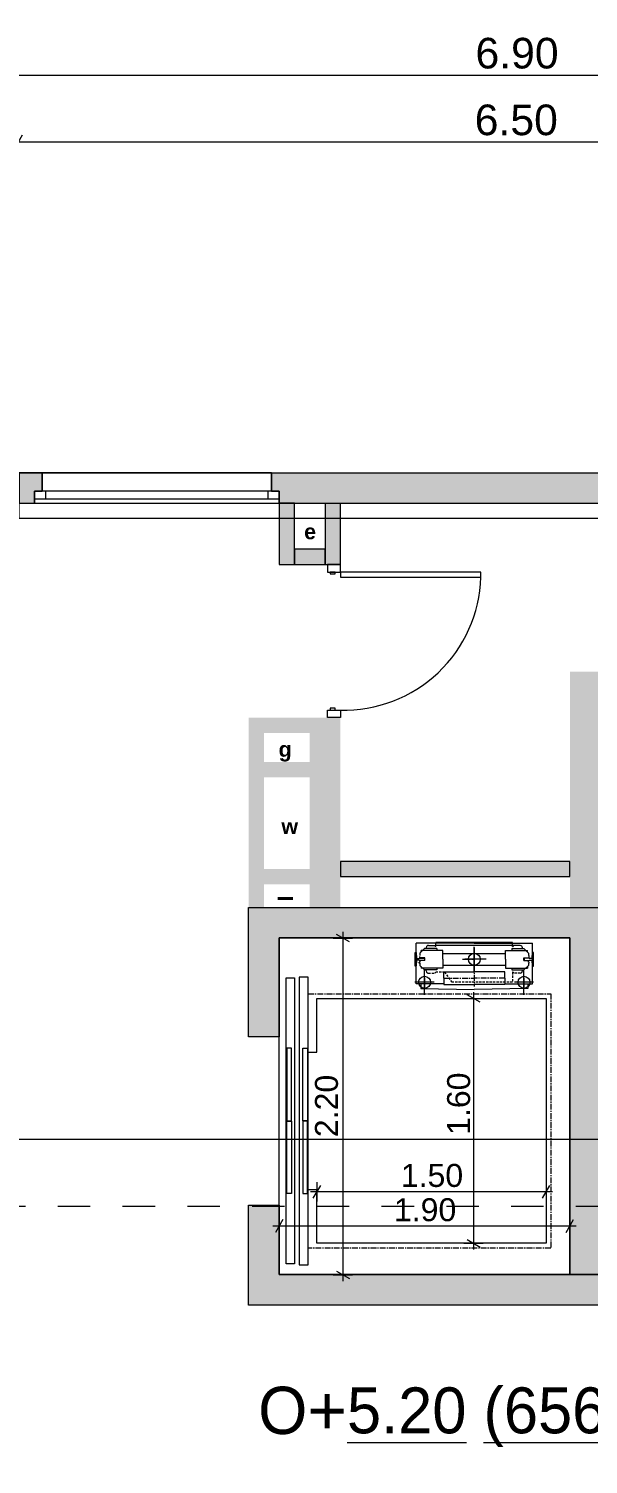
# Model space of a CAD drawing. Header units: millimetres. Extents: x 475159934 to 476245151, y 4620917055 to 4621447368.
# Drawn here: x 475283387 to 475287045, y 4621054547 to 4621063928 of the extents above; entities that cross this region are included whole.
import ezdxf

# ---------------------------------------------------------------- set-up
doc = ezdxf.new("R2010")
doc.units = ezdxf.units.MM
doc.header["$MEASUREMENT"] = 0
doc.set_wipeout_variables(frame=1)
for name, pattern in [('CENTER', [25400, 15875, -3175, 3175, -3175]), ('CENTERX2', [60, 37.5, -7.5, 7.5, -7.5]), ('Dashed', [423.333333, 211.666667, -211.666667]), ('DASHEDX2', [22.5, 15, -7.5]), ('PHANTOMX2', [75, 37.5, -7.5, 7.5, -7.5, 7.5, -7.5]), ('Wipeout_Contour', [1000, 0, -1000])]:
    doc.linetypes.add(name, pattern=pattern)
for name, color, linetype, lineweight in [('2D Drafting - General_Pen_No__1_Pen_No__7', 7, 'Continuous', 0), ('2D Drafting - General_Pen_No__1_Pen_No__7_Pen_No__7', 7, 'Continuous', 0), ('2D Drafting - General_Pen_No__250_Pen_No__7_Pen_No__154', 154, 'Continuous', 0), ('2D Drafting - General_Pen_No__250_Pen_No__7_Pen_No__250', 7, 'Continuous', 0), ('2D Drafting - General_Pen_No__250_Pen_No__7_Pen_No__7', 7, 'Continuous', 0), ('Doors_Pen_No__7_Pen_No__7_Pen_No__7', 7, 'Continuous', 0), ('New_._Pen_No__1', 1, 'Continuous', 0), ('New_0_Pen_No__250', 7, 'Continuous', 0), ('New_23-DOOR_Pen_No__250', 7, 'Continuous', 0), ('New_2D Drafting - General_Pen_No__250_Pen_No__7_Pen_No__154', 154, 'Continuous', 0), ('New_2D Drafting - General_Pen_No__250_Pen_No__7_Pen_No__250', 7, 'Continuous', 0), ('New_2D Drafting - General_Pen_No__250_Pen_No__7_Pen_No__7', 7, 'Continuous', 0), ('New_2D Drafting - General_Pen_No__30_Pen_No__9_Pen_No__9_Pen_No__250', 7, 'Continuous', 0), ('New_2D Drafting - General_Pen_No__30_Pen_No__9_Pen_No__9_Pen_No__4', 7, 'Continuous', 0), ('New_2D Drafting - General_Pen_No__30_Pen_No__9_Pen_No__9_Pen_No__7', 7, 'Continuous', 0), ('New_31-TM_Pen_No__250', 7, 'Continuous', 0), ('New_51-CENTER-LINE_Pen_No__250', 7, 'Continuous', 0), ('New_CAR RAIL_Pen_No__250', 7, 'Continuous', 0), ('New_shenobebi_Pen_No__1', 1, 'Continuous', 0), ('New_shenobebi_Pen_No__7', 7, 'Continuous', 0), ('New_Structural - Bearing_Pen_No__250', 7, 'Continuous', 0), ('zoma_Pen_No__142', 142, 'Continuous', 0), ('zoma_Pen_No__5_Pen_No__5', 5, 'Continuous', 0)]:
    doc.layers.add(name, color=color, linetype=linetype, lineweight=lineweight)
doc.layers.add('zoma', color=7, linetype='Continuous')
doc.styles.add('GENERATED_STYLE_3', font='arial.ttf')
doc.styles.add('GENERATED_STYLE_6', font='avaza.ttf')
doc.styles.add('GENERATED_STYLE_8', font='arialbd.ttf')
doc.dimstyles.new('GENERATED_STYLE__24', dxfattribs={"dimtxt": 150, "dimasz": 64.421331, "dimexe": 0.18, "dimexo": 3, "dimgap": 0, "dimtad": 1, "dimlfac": 0.001, "dimzin": 0, "dimdsep": 46, "dimtxsty": 'GENERATED_STYLE_3', "dimblk": 'ARROWHEAD_2', "dimblk1": 'ARROWHEAD_2', "dimblk2": 'ARROWHEAD_2', "dimcen": 0.09, "dimclrd": 142, "dimclre": 142, "dimclrt": 142, "dimadec": 0, "dimazin": 0, "dimtfac": 1, "dimtdec": 4, "dimtmove": 2, "dimatfit": 3, "dimfxl": 1, "dimtolj": 1, "dimtzin": 0, "dimarcsym": 0})
doc.dimstyles.new('GENERATED_STYLE__25', dxfattribs={"dimtxt": 150, "dimasz": 64.421331, "dimexe": 0.18, "dimexo": 3, "dimgap": 0, "dimtad": 1, "dimtih": 1, "dimtoh": 1, "dimlfac": 0.001, "dimzin": 0, "dimdsep": 46, "dimtxsty": 'GENERATED_STYLE_3', "dimblk": 'ARROWHEAD_2', "dimblk1": 'ARROWHEAD_2', "dimblk2": 'ARROWHEAD_2', "dimcen": 0.09, "dimclrd": 142, "dimclre": 142, "dimclrt": 142, "dimadec": 0, "dimazin": 0, "dimtfac": 1, "dimtdec": 4, "dimtmove": 0, "dimatfit": 3, "dimfxl": 1, "dimtolj": 1, "dimtzin": 0, "dimarcsym": 0})
doc.dimstyles.new('GENERATED_STYLE__3', dxfattribs={"dimtxt": 200, "dimasz": 64.421331, "dimexe": 0.18, "dimexo": 3, "dimgap": 0, "dimtad": 1, "dimtih": 1, "dimtoh": 1, "dimlfac": 0.001, "dimzin": 0, "dimdsep": 46, "dimtxsty": 'GENERATED_STYLE_3', "dimblk": 'ARROWHEAD_2', "dimblk1": 'ARROWHEAD_2', "dimblk2": 'ARROWHEAD_2', "dimcen": 0.09, "dimclrd": 142, "dimclre": 142, "dimclrt": 142, "dimadec": 0, "dimazin": 0, "dimtfac": 1, "dimtdec": 4, "dimtmove": 0, "dimatfit": 3, "dimfxl": 1, "dimtolj": 1, "dimtzin": 0, "dimarcsym": 0})
doc.dimstyles.new('GENERATED_STYLE__5', dxfattribs={"dimtxt": 150, "dimasz": 64.421331, "dimexe": 0.18, "dimexo": 3, "dimgap": 0, "dimtad": 1, "dimlfac": 0.001, "dimzin": 0, "dimdsep": 46, "dimtxsty": 'GENERATED_STYLE_3', "dimblk": 'ARROWHEAD_2', "dimblk1": 'ARROWHEAD_2', "dimblk2": 'ARROWHEAD_2', "dimcen": 0.09, "dimclrd": 142, "dimclre": 142, "dimclrt": 142, "dimadec": 0, "dimazin": 0, "dimtfac": 1, "dimtdec": 4, "dimtmove": 0, "dimatfit": 3, "dimfxl": 1, "dimtolj": 1, "dimtzin": 0, "dimarcsym": 0})
doc.dimstyles.new('GENERATED_STYLE__6', dxfattribs={"dimtxt": 200, "dimasz": 64.421331, "dimexe": 0.18, "dimexo": 3, "dimgap": 0, "dimtad": 1, "dimlfac": 0.001, "dimzin": 0, "dimdsep": 46, "dimtxsty": 'GENERATED_STYLE_3', "dimblk": 'ARROWHEAD_2', "dimblk1": 'ARROWHEAD_2', "dimblk2": 'ARROWHEAD_2', "dimcen": 0.09, "dimclrd": 142, "dimclre": 142, "dimclrt": 142, "dimadec": 0, "dimazin": 0, "dimtfac": 1, "dimtdec": 4, "dimtmove": 0, "dimatfit": 3, "dimfxl": 1, "dimtolj": 1, "dimtzin": 0, "dimarcsym": 0})

# ---------------------------------------------------------------- blocks, each defined once
blk = doc.blocks.new('*D702', base_point=(475826095.8, 4621095193.2))
at = {"layer": 'zoma_Pen_No__142', "color": 142, "linetype": 'Continuous', "lineweight": 0, "transparency": 16777216}
for p, q in [((475283148.8, 4621063667.9), (475283099.9, 4621063583.1)), ((475283124.3, 4621063561.9), (475283124.3, 4621063689.1)), ((475290048.8, 4621063667.9), (475289999.9, 4621063583.1)), ((475290024.3, 4621063561.9), (475290024.3, 4621063689.1)), ((475283124.3, 4621063625.5), (475290024.3, 4621063625.5))]:
    blk.add_line(p, q, dxfattribs=at)
at = {"layer": 'zoma_Pen_No__142', "color": 142, "lineweight": 0, "transparency": 16777216, "insert": (475286307.4, 4621063665.5), "char_height": 200, "attachment_point": 7, "style": 'GENERATED_STYLE_3'}
blk.add_mtext('\\A1;{\\pql;\\fArial|b0|i0|c204|p0;\\W1.000000;6.90}', dxfattribs=at)
blk = doc.blocks.new('ARROWHEAD_2')
at = {"color": 0, "linetype": 'Continuous', "lineweight": 0}
for p, q in [((0, 0), (-1, 0)), ((-0.38, -0.66), (0.38, 0.66))]:
    blk.add_line(p, q, dxfattribs=at)
blk = doc.blocks.new('*D723', base_point=(475826095.8, 4621095193.2))
at = {"layer": 'zoma_Pen_No__142', "color": 142, "linetype": 'Continuous', "lineweight": 0, "transparency": 16777216}
for p, q in [((475283324.3, 4621039701.2), (475283324.3, 4621039828.4)), ((475289824.3, 4621039701.2), (475289824.3, 4621039828.4)), ((475283348.8, 4621039807.2), (475283299.9, 4621039722.4)), ((475283324.3, 4621039764.8), (475289824.3, 4621039764.8)), ((475289848.8, 4621039807.2), (475289799.9, 4621039722.4))]:
    blk.add_line(p, q, dxfattribs=at)
at = {"layer": 'zoma_Pen_No__142', "color": 142, "lineweight": 0, "transparency": 16777216, "char_height": 200, "attachment_point": 7, "style": 'GENERATED_STYLE_3'}
for s, insert in [('\\A1;{\\pql;\\fArial|b0|i0|c204|p0;\\W1.000000;6.50}', (475286307.4, 4621039804.8)), ('\\A1;{\\pql;\\fArial|b0|i0|c204|p0;\\W1.000000;0.40}', (475289266, 4621039804.8))]:
    blk.add_mtext(s, dxfattribs=dict(at, insert=insert))
blk = doc.blocks.new('*D731', base_point=(475826095.8, 4621095193.2))
at = {"layer": 'zoma_Pen_No__142', "color": 142, "linetype": 'Continuous', "lineweight": 0, "transparency": 16777216}
for p, q in [((475300055.4, 4621061026.7), (475299928.2, 4621061026.7)), ((475300034.2, 4621061002.2), (475299949.4, 4621061051.2)), ((475299991.8, 4621061026.7), (475299991.8, 4621061068.1)), ((475299991.8, 4621041672.1), (475299991.8, 4621061026.7)), ((475299949.4, 4621041696.5), (475300034.2, 4621041647.6)), ((475300055.4, 4621041672.1), (475299928.2, 4621041672.1)), ((475299991.8, 4621041630.6), (475299991.8, 4621041672.1))]:
    blk.add_line(p, q, dxfattribs=at)
at = {"layer": 'zoma_Pen_No__142', "color": 142, "lineweight": 0, "transparency": 16777216, "insert": (475299951.8, 4621051006.2), "char_height": 200, "attachment_point": 7, "rotation": 90, "style": 'GENERATED_STYLE_3'}
blk.add_mtext('\\A1;{\\pql;\\fArial|b0|i0|c204|p0;\\W1.000000;19.35}', dxfattribs=at)
blk = doc.blocks.new('*D745', base_point=(475826095.8, 4621095193.2))
at = {"layer": 'zoma_Pen_No__142', "color": 142, "linetype": 'Continuous', "lineweight": 0, "transparency": 16777216}
for p, q in [((475299274.8, 4621061026.7), (475299147.7, 4621061026.7)), ((475299253.6, 4621061002.2), (475299168.8, 4621061051.2)), ((475299211.2, 4621061026.7), (475299211.2, 4621061068.1)), ((475299211.2, 4621060626.7), (475299211.2, 4621061026.7)), ((475299168.8, 4621060651.2), (475299253.6, 4621060602.2)), ((475299274.8, 4621060626.7), (475299147.7, 4621060626.7))]:
    blk.add_line(p, q, dxfattribs=at)
blk = doc.blocks.new('*D765', base_point=(475826095.8, 4621095193.2))
at = {"layer": 'zoma_Pen_No__142', "color": 142, "linetype": 'Continuous', "lineweight": 0, "transparency": 16777216}
for p, q in [((475283343.8, 4621063231.9), (475283294.9, 4621063147.1)), ((475283319.4, 4621063125.9), (475283319.4, 4621063253.1)), ((475283319.4, 4621063189.5), (475289819.4, 4621063189.5)), ((475289843.8, 4621063231.9), (475289794.9, 4621063147.1)), ((475289819.4, 4621063125.9), (475289819.4, 4621063253.1))]:
    blk.add_line(p, q, dxfattribs=at)
at = {"layer": 'zoma_Pen_No__142', "color": 142, "lineweight": 0, "transparency": 16777216, "char_height": 200, "attachment_point": 7, "style": 'GENERATED_STYLE_3'}
for s, insert in [('\\A1;{\\pql;\\fArial|b0|i0|c204|p0;\\W1.000000;6.50}', (475286302.4, 4621063229.5)), ('\\A1;{\\pql;\\fArial|b0|i0|c204|p0;\\W1.000000;0.40}', (475289261, 4621063229.5))]:
    blk.add_mtext(s, dxfattribs=dict(at, insert=insert))
blk = doc.blocks.new('*D2018', base_point=(475826095.8, 4621095193.2))
at = {"layer": 'zoma_Pen_No__142', "color": 142, "linetype": 'Continuous', "lineweight": 0, "transparency": 16777216}
for p, q in [((475285048.8, 4621056146.2), (475284999.9, 4621056061.5)), ((475285024.4, 4621056167.4), (475285024.4, 4621056040.3)), ((475286899.9, 4621056061.5), (475286948.8, 4621056146.2)), ((475286924.4, 4621056167.4), (475286924.4, 4621056040.3)), ((475285024.4, 4621056103.8), (475284982.9, 4621056103.8)), ((475286924.4, 4621056103.8), (475285024.4, 4621056103.8)), ((475286965.8, 4621056103.8), (475286924.4, 4621056103.8))]:
    blk.add_line(p, q, dxfattribs=at)
at = {"layer": 'zoma_Pen_No__142', "color": 142, "lineweight": 0, "transparency": 16777216, "insert": (475285774.2, 4621056133.8), "char_height": 150, "attachment_point": 7, "style": 'GENERATED_STYLE_3'}
blk.add_mtext('\\A1;{\\pql;\\fArial|b0|i0|c204|p0;\\W1.000000;1.90}', dxfattribs=at)
blk = doc.blocks.new('*D2019', base_point=(475826095.8, 4621095193.2))
at = {"layer": 'zoma_Pen_No__142', "color": 142, "linetype": 'Continuous', "lineweight": 0, "transparency": 16777216}
for p, q in [((475286295.1, 4621057632.8), (475286295.1, 4621057591.3)), ((475286231.5, 4621057591.3), (475286358.7, 4621057591.3)), ((475286337.5, 4621057566.8), (475286252.7, 4621057615.8)), ((475286295.1, 4621057591.3), (475286295.1, 4621055991.3)), ((475286231.5, 4621055991.3), (475286358.7, 4621055991.3)), ((475286252.7, 4621056015.8), (475286337.5, 4621055966.8)), ((475286295.1, 4621055991.3), (475286295.1, 4621055949.9))]:
    blk.add_line(p, q, dxfattribs=at)
at = {"layer": 'zoma_Pen_No__142', "color": 142, "lineweight": 0, "transparency": 16777216, "insert": (475286274.1, 4621056699.6), "char_height": 150, "attachment_point": 7, "rotation": 90, "style": 'GENERATED_STYLE_3'}
blk.add_mtext('\\A1;{\\pql;\\fArial|b0|i0|c204|p0;\\W1.000000;1.60}', dxfattribs=at)
blk = doc.blocks.new('*D2020', base_point=(475826095.8, 4621095193.2))
at = {"layer": 'zoma_Pen_No__142', "color": 142, "linetype": 'Continuous', "lineweight": 0, "transparency": 16777216}
for p, q in [((475285269.4, 4621056327.7), (475285227.9, 4621056327.7)), ((475285293.8, 4621056370.1), (475285244.9, 4621056285.3)), ((475285269.4, 4621056391.3), (475285269.4, 4621056264.1)), ((475286769.4, 4621056327.7), (475285269.4, 4621056327.7)), ((475286744.9, 4621056285.3), (475286793.8, 4621056370.1)), ((475286769.4, 4621056391.3), (475286769.4, 4621056264.1)), ((475286810.8, 4621056327.7), (475286769.4, 4621056327.7))]:
    blk.add_line(p, q, dxfattribs=at)
at = {"layer": 'zoma_Pen_No__142', "color": 142, "lineweight": 0, "transparency": 16777216, "insert": (475285819.2, 4621056357.7), "char_height": 150, "attachment_point": 7, "style": 'GENERATED_STYLE_3'}
blk.add_mtext('\\A1;{\\pql;\\fArial|b0|i0|c204|p0;\\W1.000000;1.50}', dxfattribs=at)
blk = doc.blocks.new('*D2021', base_point=(475826095.8, 4621095193.2))
at = {"layer": 'zoma_Pen_No__142', "color": 142, "linetype": 'Continuous', "lineweight": 0, "transparency": 16777216}
for p, q in [((475285482.8, 4621057960.6), (475285398.1, 4621058009.5)), ((475285440.4, 4621058026.5), (475285440.4, 4621057985)), ((475285376.9, 4621057985), (475285504, 4621057985)), ((475285440.4, 4621057985), (475285440.4, 4621055785)), ((475285376.9, 4621055785), (475285504, 4621055785)), ((475285398.1, 4621055809.5), (475285482.8, 4621055760.6)), ((475285440.4, 4621055785), (475285440.4, 4621055743.6))]:
    blk.add_line(p, q, dxfattribs=at)
at = {"layer": 'zoma_Pen_No__142', "color": 142, "lineweight": 0, "transparency": 16777216, "insert": (475285410.4, 4621056684.9), "char_height": 150, "attachment_point": 7, "rotation": 90, "style": 'GENERATED_STYLE_3'}
blk.add_mtext('\\A1;{\\pql;\\fArial|b0|i0|c204|p0;\\W1.000000;2.20}', dxfattribs=at)

msp = doc.modelspace()

# ---------------------------------------------------------------- hatches: boundary and pattern name
at = {"layer": '2D Drafting - General_Pen_No__250_Pen_No__7_Pen_No__154', "linetype": 'Continuous', "lineweight": 0}
for points in [[(475283324.343, 4621061026.696), (475283324.343, 4621060826.696), (475283424.343, 4621060826.696), (475283424.343, 4621060906.58), (475283474.345, 4621060906.58), (475283474.345, 4621061026.696), (475283424.343, 4621061026.696)], [(475288174.337, 4621061026.533), (475288174.34, 4621060906.533), (475288124.343, 4621060906.533), (475288124.343, 4621060826.532), (475285024.343, 4621060826.532), (475285024.343, 4621060906.533), (475284974.345, 4621060906.533), (475284974.349, 4621061026.533)]]:
    msp.add_hatch(color=154, dxfattribs=at).paths.add_polyline_path(points)
at = {"layer": '2D Drafting - General_Pen_No__250_Pen_No__7_Pen_No__7', "linetype": 'Continuous', "lineweight": 0}
for points in [[(475285324.351, 4621060826.61), (475285324.351, 4621060426.653), (475285424.351, 4621060426.653), (475285424.351, 4621060826.61)], [(475286924.343, 4621059726.653), (475286924.343, 4621058186.621), (475287124.343, 4621058186.621), (475287124.343, 4621059726.653)], [(475285424.351, 4621059426.653), (475285224.35, 4621059426.653), (475285224.35, 4621058186.621), (475285424.351, 4621058186.621)]]:
    msp.add_hatch(color=7, dxfattribs=at).paths.add_polyline_path(points)
at = {"layer": 'New_2D Drafting - General_Pen_No__250_Pen_No__7_Pen_No__154', "linetype": 'Continuous', "lineweight": 0}
for points in [[(475287124.364, 4621055786.613), (475286924.364, 4621055786.613), (475286924.364, 4621057986.613), (475285024.364, 4621057986.613), (475285024.364, 4621057341.303), (475284824.364, 4621057341.303), (475284824.364, 4621058186.613), (475287124.364, 4621058186.613), (475287124.364, 4621057986.613)], [(475287124.364, 4621055586.613), (475286924.364, 4621055586.613), (475284824.364, 4621055586.613), (475284824.364, 4621056241.303), (475285024.364, 4621056241.303), (475285024.364, 4621055786.613), (475286924.364, 4621055786.613), (475287124.364, 4621055786.613)]]:
    msp.add_hatch(color=154, dxfattribs=at).paths.add_polyline_path(points)
at = {"layer": 'New_2D Drafting - General_Pen_No__250_Pen_No__7_Pen_No__7', "linetype": 'Continuous', "lineweight": 0}
for points in [[(475285124.35, 4621060826.653), (475285024.35, 4621060826.653), (475285024.35, 4621060426.653), (475285124.35, 4621060426.653)], [(475286924.35, 4621058387.165), (475286924.35, 4621058487.165), (475285424.35, 4621058487.165), (475285424.35, 4621058387.165)]]:
    msp.add_hatch(color=7, dxfattribs=at).paths.add_polyline_path(points)
at = {"layer": 'New_2D Drafting - General_Pen_No__30_Pen_No__9_Pen_No__9_Pen_No__4', "linetype": 'Continuous', "lineweight": 0}
for points in [[(475285324.351, 4621060526.653), (475285124.35, 4621060526.653), (475285124.35, 4621060426.653), (475285324.351, 4621060426.653)], [(475284924.35, 4621059426.653), (475284924.35, 4621059326.621), (475285224.35, 4621059326.621), (475285224.35, 4621059426.653)]]:
    msp.add_hatch(color=7, dxfattribs=at).paths.add_polyline_path(points)
at = {"layer": 'New_2D Drafting - General_Pen_No__30_Pen_No__9_Pen_No__9_Pen_No__7', "linetype": 'Continuous', "lineweight": 0}
for points in [[(475284824.35, 4621059426.653), (475284824.35, 4621058186.621), (475284924.35, 4621058186.621), (475284924.35, 4621059426.653)], [(475285224.35, 4621059036.621), (475285224.35, 4621059136.621), (475284924.35, 4621059136.621), (475284924.35, 4621059036.621)], [(475285224.35, 4621058336.623), (475285224.35, 4621058436.623), (475284924.35, 4621058436.623), (475284924.35, 4621058336.623)]]:
    msp.add_hatch(color=7, dxfattribs=at).paths.add_polyline_path(points)

# ---------------------------------------------------------------- linework, layer by layer
at = {"layer": '2D Drafting - General_Pen_No__1_Pen_No__7', "color": 7, "linetype": 'Continuous', "lineweight": 0, "flags": 128}
msp.add_lwpolyline([(475289824.343, 4621060726.696), (475283324.343, 4621060726.696), (475283324.343, 4621061026.696), (475289824.343, 4621061026.696)], close=True, dxfattribs=at)
at = {"layer": '2D Drafting - General_Pen_No__1_Pen_No__7_Pen_No__7', "color": 7, "linetype": 'Continuous', "lineweight": 0}
msp.add_arc((475285449.351, 4621060368.931), 893.239, 268.396194, 358.396194, dxfattribs=at)
at = {"layer": '2D Drafting - General_Pen_No__250_Pen_No__7_Pen_No__250', "color": 7, "linetype": 'Continuous', "lineweight": 0, "flags": 128}
msp.add_lwpolyline([(475285324.351, 4621060826.61), (475285324.351, 4621060426.653), (475285424.351, 4621060426.653), (475285424.351, 4621060826.61)], close=True, dxfattribs=at)
at = {"layer": '2D Drafting - General_Pen_No__250_Pen_No__7_Pen_No__7', "color": 7, "linetype": 'Continuous', "lineweight": 0, "flags": 128}
for points in [[(475283324.343, 4621061026.696), (475283324.343, 4621060826.696), (475283424.343, 4621060826.696), (475283424.343, 4621060906.58), (475283474.345, 4621060906.58), (475283474.345, 4621061026.696), (475283424.343, 4621061026.696)], [(475288174.337, 4621061026.533), (475288174.34, 4621060906.533), (475288124.343, 4621060906.533), (475288124.343, 4621060826.532), (475285024.343, 4621060826.532), (475285024.343, 4621060906.533), (475284974.345, 4621060906.533), (475284974.349, 4621061026.533)]]:
    msp.add_lwpolyline(points, close=True, dxfattribs=at)
at = {"layer": 'Doors_Pen_No__7_Pen_No__7_Pen_No__7', "color": 7, "linetype": 'Continuous', "lineweight": 0, "flags": 128}
for points in [[(475285339.684, 4621060426.653), (475285339.684, 4621060377.264), (475285424.351, 4621060377.264), (475285424.351, 4621060426.653)], [(475285357.684, 4621060377.264), (475285357.684, 4621060366.153), (475285391.018, 4621060366.153), (475285391.018, 4621060377.264)], [(475285424.351, 4621060377.264), (475285424.351, 4621060343.931), (475286342.24, 4621060343.931), (475286342.24, 4621060377.264)], [(475285339.684, 4621059426.653), (475285339.684, 4621059476.042), (475285424.351, 4621059476.042), (475285424.351, 4621059426.653)], [(475285357.684, 4621059487.153), (475285357.684, 4621059476.042), (475285391.018, 4621059476.042), (475285391.018, 4621059487.153)]]:
    msp.add_lwpolyline(points, close=True, dxfattribs=at)
at = {"layer": 'New_0_Pen_No__250', "color": 7, "linetype": 'Continuous', "lineweight": 0}
for p, q in [((475285944.364, 4621057887.303), (475285974.364, 4621057917.303)), ((475286054.364, 4621057917.303), (475285974.364, 4621057917.303)), ((475285984.364, 4621057917.303), (475285984.364, 4621057922.303)), ((475285999.364, 4621057937.303), (475286044.364, 4621057937.303)), ((475286044.364, 4621057937.303), (475286044.364, 4621057931.303)), ((475286049.364, 4621057931.303), (475286044.364, 4621057931.303)), ((475286549.364, 4621057957.303), (475286049.364, 4621057957.303)), ((475286049.364, 4621057931.303), (475286049.364, 4621057937.303)), ((475286549.364, 4621057937.303), (475286049.364, 4621057937.303)), ((475286054.364, 4621057917.303), (475286054.364, 4621057904.803)), ((475286544.364, 4621057917.303), (475286544.364, 4621057904.803)), ((475286544.364, 4621057917.303), (475286624.364, 4621057917.303)), ((475286549.364, 4621057931.303), (475286549.364, 4621057937.303)), ((475286549.364, 4621057931.303), (475286554.364, 4621057931.303)), ((475286554.364, 4621057937.303), (475286554.364, 4621057931.303)), ((475286599.364, 4621057937.303), (475286554.364, 4621057937.303)), ((475286614.364, 4621057917.303), (475286614.364, 4621057922.303)), ((475286654.364, 4621057887.303), (475286624.364, 4621057917.303)), ((475285945.364, 4621057828.803), (475285940.364, 4621057828.803)), ((475285940.364, 4621057822.803), (475285940.364, 4621057828.803)), ((475285944.364, 4621057822.803), (475285940.364, 4621057822.803)), ((475285942.364, 4621057865.803), (475285942.364, 4621057855.803)), ((475285975.364, 4621057855.803), (475285942.364, 4621057855.803)), ((475285944.364, 4621057887.303), (475285944.364, 4621057871.803)), ((475285944.364, 4621057822.803), (475285944.364, 4621057807.303)), ((475285975.364, 4621057838.803), (475285945.364, 4621057838.803)), ((475285945.364, 4621057832.363), (475285945.364, 4621057838.803)), ((475285945.364, 4621057828.803), (475285945.364, 4621057832.363)), ((475286094.364, 4621057904.803), (475285951.364, 4621057904.803)), ((475285951.364, 4621057894.303), (475285951.364, 4621057904.803)), ((475285975.364, 4621057838.803), (475285975.364, 4621057855.803)), ((475286094.364, 4621057847.303), (475286094.364, 4621057904.803)), ((475286094.364, 4621057884.803), (475286504.364, 4621057884.803)), ((475286094.364, 4621057847.303), (475286094.364, 4621057789.803)), ((475286504.364, 4621057847.303), (475286504.364, 4621057904.803)), ((475286504.364, 4621057904.803), (475286647.364, 4621057904.803)), ((475286504.364, 4621057847.303), (475286504.364, 4621057789.803)), ((475286623.364, 4621057855.803), (475286656.364, 4621057855.803)), ((475286623.364, 4621057838.803), (475286623.364, 4621057855.803)), ((475286623.364, 4621057838.803), (475286653.364, 4621057838.803)), ((475286647.364, 4621057894.303), (475286647.364, 4621057904.803)), ((475286653.364, 4621057832.363), (475286653.364, 4621057838.803)), ((475286653.364, 4621057828.803), (475286653.364, 4621057832.363)), ((475286653.364, 4621057828.803), (475286658.364, 4621057828.803)), ((475286654.364, 4621057887.303), (475286654.364, 4621057871.803)), ((475286654.364, 4621057871.803), (475286659.364, 4621057871.803)), ((475286654.364, 4621057822.803), (475286654.364, 4621057807.303)), ((475286654.364, 4621057822.803), (475286658.364, 4621057822.803)), ((475286656.364, 4621057865.803), (475286656.364, 4621057855.803)), ((475286656.364, 4621057865.803), (475286659.364, 4621057865.803)), ((475286658.364, 4621057822.803), (475286658.364, 4621057828.803)), ((475286659.364, 4621057865.803), (475286659.364, 4621057871.803)), ((475285944.364, 4621057807.303), (475285974.364, 4621057777.303)), ((475285951.364, 4621057800.303), (475285951.364, 4621057789.803)), ((475286094.364, 4621057789.803), (475285951.364, 4621057789.803)), ((475286054.364, 4621057777.303), (475285974.364, 4621057777.303)), ((475285984.364, 4621057772.303), (475285984.364, 4621057777.303)), ((475286054.364, 4621057789.803), (475286054.364, 4621057777.303)), ((475286094.364, 4621057809.803), (475286504.364, 4621057809.803)), ((475286504.364, 4621057789.803), (475286647.364, 4621057789.803)), ((475286544.364, 4621057789.803), (475286544.364, 4621057777.303)), ((475286544.364, 4621057777.303), (475286624.364, 4621057777.303)), ((475286614.364, 4621057772.303), (475286614.364, 4621057777.303)), ((475286654.364, 4621057807.303), (475286624.364, 4621057777.303)), ((475286647.364, 4621057800.303), (475286647.364, 4621057789.803)), ((475285269.364, 4621057241.303), (475285269.364, 4621057591.303)), ((475285214.364, 4621057241.303), (475285269.364, 4621057241.303))]:
    msp.add_line(p, q, dxfattribs=at)
at = {"layer": 'New_0_Pen_No__250', "color": 7, "linetype": 'PHANTOMX2', "lineweight": 0}
for p, q in [((475286049.364, 4621057931.303), (475286049.364, 4621057957.303)), ((475286549.364, 4621057931.303), (475286549.364, 4621057957.303))]:
    msp.add_line(p, q, dxfattribs=at)
at = {"layer": 'New_0_Pen_No__250', "color": 7, "linetype": 'CENTER', "lineweight": 0}
for p, q in [((475286299.601, 4621057765.368), (475286299.601, 4621057929.239)), ((475286362.351, 4621057847.303), (475286236.851, 4621057847.303)), ((475285974.601, 4621057615.368), (475285974.601, 4621057779.239)), ((475286624.601, 4621057615.368), (475286624.601, 4621057779.239)), ((475286037.351, 4621057697.303), (475285911.851, 4621057697.303)), ((475286687.351, 4621057697.303), (475286561.851, 4621057697.303))]:
    msp.add_line(p, q, dxfattribs=at)
at = {"layer": 'New_0_Pen_No__250', "color": 7, "linetype": 'DASHEDX2', "lineweight": 0}
for p, q in [((475285999.364, 4621057757.303), (475286044.364, 4621057757.303)), ((475286107.221, 4621057763.303), (475286044.364, 4621057763.303)), ((475286044.364, 4621057763.303), (475286044.364, 4621057757.303)), ((475286154.364, 4621057697.303), (475286107.221, 4621057763.303)), ((475286549.364, 4621057763.303), (475286549.364, 4621057697.303)), ((475286554.364, 4621057763.303), (475286549.364, 4621057763.303)), ((475286554.364, 4621057763.303), (475286554.364, 4621057757.303)), ((475286599.364, 4621057757.303), (475286554.364, 4621057757.303)), ((475286549.364, 4621057697.303), (475286154.364, 4621057697.303))]:
    msp.add_line(p, q, dxfattribs=at)
at = {"layer": 'New_0_Pen_No__250', "color": 7, "linetype": 'Continuous', "lineweight": 0}
for points in [[(475286338.351, 4621057847.303, -1), (475286260.851, 4621057847.303, -1)], [(475286013.351, 4621057697.303, -1), (475285935.851, 4621057697.303, -1)], [(475286663.351, 4621057697.303, -1), (475286585.851, 4621057697.303, -1)]]:
    msp.add_lwpolyline(points, format="xyb", close=True, dxfattribs=at)
for points in [[(475286329.855, 4621057847.303), (475286269.347, 4621057847.303)], [(475286299.601, 4621057876.842), (475286299.601, 4621057817.764)], [(475285974.601, 4621057726.842), (475285974.601, 4621057667.764)], [(475286624.601, 4621057726.842), (475286624.601, 4621057667.764)], [(475286004.855, 4621057697.303), (475285944.347, 4621057697.303)], [(475286654.855, 4621057697.303), (475286594.347, 4621057697.303)], [(475285269.364, 4621057591.303), (475286769.364, 4621057591.303), (475286769.364, 4621055991.303), (475285269.364, 4621055991.303), (475285269.364, 4621056341.303), (475285214.364, 4621056341.303)]]:
    msp.add_lwpolyline(points, dxfattribs=at)
for centre, start, end in [((475285999.364, 4621057922.303), 109.4712191, 180), ((475285999.364, 4621057922.303), 90, 109.4712207), ((475286599.364, 4621057922.303), 0, 90), ((475285999.364, 4621057772.303), 180, 250.5287809), ((475285999.364, 4621057772.303), 250.5287793, 270), ((475286599.364, 4621057772.303), 270, 0)]:
    msp.add_arc(centre, 15, start, end, dxfattribs=at)
at = {"layer": 'New_23-DOOR_Pen_No__250', "color": 7, "linetype": 'Continuous', "lineweight": 0}
for points in [[(475285124.364, 4621057726.303), (475285124.364, 4621055856.303), (475285069.364, 4621055856.303), (475285069.364, 4621057726.303)], [(475285214.364, 4621055851.303), (475285214.364, 4621057731.303), (475285154.364, 4621057731.303), (475285154.364, 4621055851.303)], [(475285073.364, 4621056792.303), (475285105.364, 4621056792.303), (475285105.364, 4621057266.303), (475285073.364, 4621057266.303)], [(475285210.364, 4621057266.303), (475285210.364, 4621056792.303), (475285178.364, 4621056792.303), (475285178.364, 4621057266.303)], [(475285105.364, 4621056790.303), (475285105.364, 4621056316.303), (475285073.364, 4621056316.303), (475285073.364, 4621056790.303)], [(475285210.364, 4621056316.303), (475285210.364, 4621056790.303), (475285178.364, 4621056790.303), (475285178.364, 4621056316.303)]]:
    msp.add_lwpolyline(points, close=True, dxfattribs=at)
at = {"layer": 'New_2D Drafting - General_Pen_No__250_Pen_No__7_Pen_No__154', "color": 154, "linetype": 'Continuous', "lineweight": 0, "flags": 128}
for points in [[(475287124.364, 4621055786.613), (475286924.364, 4621055786.613), (475286924.364, 4621057986.613), (475285024.364, 4621057986.613), (475285024.364, 4621057341.303), (475284824.364, 4621057341.303), (475284824.364, 4621058186.613), (475287124.364, 4621058186.613), (475287124.364, 4621057986.613)], [(475287124.364, 4621055586.613), (475286924.364, 4621055586.613), (475284824.364, 4621055586.613), (475284824.364, 4621056241.303), (475285024.364, 4621056241.303), (475285024.364, 4621055786.613), (475286924.364, 4621055786.613), (475287124.364, 4621055786.613)]]:
    msp.add_lwpolyline(points, close=True, dxfattribs=at)
at = {"layer": 'New_2D Drafting - General_Pen_No__250_Pen_No__7_Pen_No__250', "color": 7, "linetype": 'Continuous', "lineweight": 0, "flags": 128}
for points in [[(475285124.35, 4621060826.653), (475285024.35, 4621060826.653), (475285024.35, 4621060426.653), (475285124.35, 4621060426.653)], [(475286924.35, 4621058387.165), (475286924.35, 4621058487.165), (475285424.35, 4621058487.165), (475285424.35, 4621058387.165)]]:
    msp.add_lwpolyline(points, close=True, dxfattribs=at)
at = {"layer": 'New_2D Drafting - General_Pen_No__30_Pen_No__9_Pen_No__9_Pen_No__250', "color": 7, "linetype": 'Continuous', "lineweight": 0, "flags": 128}
msp.add_lwpolyline([(475285324.351, 4621060526.653), (475285124.35, 4621060526.653), (475285124.35, 4621060426.653), (475285324.351, 4621060426.653)], close=True, dxfattribs=at)
at = {"layer": 'New_31-TM_Pen_No__250', "color": 7, "linetype": 'Continuous', "lineweight": 0}
for p, q in [((475286299.601, 4621057952.303), (475285919.601, 4621057952.303)), ((475285919.601, 4621057686.803), (475285919.601, 4621057952.303)), ((475286299.601, 4621057952.303), (475286679.601, 4621057952.303)), ((475286679.601, 4621057686.803), (475286679.601, 4621057952.303)), ((475286099.601, 4621057723.303), (475286099.601, 4621057764.303)), ((475286099.601, 4621057764.303), (475286299.601, 4621057764.303)), ((475286499.601, 4621057764.303), (475286299.601, 4621057764.303)), ((475286499.601, 4621057723.303), (475286499.601, 4621057764.303)), ((475286099.601, 4621057686.803), (475285919.601, 4621057686.803)), ((475285950.101, 4621057686.803), (475285950.101, 4621057657.303)), ((475285950.101, 4621057657.303), (475286299.601, 4621057649.703)), ((475286099.601, 4621057723.303), (475286099.601, 4621057723.253)), ((475286099.601, 4621057723.303), (475286099.601, 4621057682.303)), ((475286099.601, 4621057682.303), (475286299.601, 4621057682.303)), ((475286499.601, 4621057682.303), (475286299.601, 4621057682.303)), ((475286649.101, 4621057657.303), (475286299.601, 4621057649.703)), ((475286499.601, 4621057723.303), (475286499.601, 4621057723.253)), ((475286499.601, 4621057723.303), (475286499.601, 4621057682.303)), ((475286499.601, 4621057686.803), (475286679.601, 4621057686.803)), ((475286649.101, 4621057686.803), (475286649.101, 4621057657.303))]:
    msp.add_line(p, q, dxfattribs=at)
at = {"layer": 'New_31-TM_Pen_No__250', "color": 7, "linetype": 'CENTERX2', "lineweight": 0}
for p, q in [((475286299.601, 4621057924.741), (475286299.601, 4621057670.388)), ((475286222.163, 4621057847.303), (475286299.601, 4621057847.303)), ((475286377.039, 4621057847.303), (475286299.601, 4621057847.303)), ((475286099.601, 4621057723.303), (475286299.601, 4621057723.303)), ((475286499.601, 4621057723.303), (475286299.601, 4621057723.303))]:
    msp.add_line(p, q, dxfattribs=at)
at = {"layer": 'New_51-CENTER-LINE_Pen_No__250', "color": 7, "linetype": 'CENTERX2', "lineweight": 0}
msp.add_lwpolyline([(475285214.364, 4621057622.303), (475286799.364, 4621057622.303), (475286799.364, 4621055960.303), (475285214.364, 4621055960.303)], dxfattribs=at)
at = {"layer": 'New_CAR RAIL_Pen_No__250', "color": 7, "linetype": 'Continuous', "lineweight": 0}
for points in [[(475285974.364, 4621057840.363), (475285973.364, 4621057839.363), (475285940.964, 4621057839.363, 0.35567502), (475285937.047, 4621057842.553), (475285926.845, 4621057842.553, 0.39334069), (475285922.855, 4621057838.84), (475285920.464, 4621057805.588, -0.39334069), (475285917.472, 4621057802.803), (475285912.364, 4621057802.803), (475285912.364, 4621057891.803), (475285917.472, 4621057891.803, -0.39334069), (475285920.464, 4621057889.018), (475285922.855, 4621057855.766, 0.39334069), (475285926.845, 4621057852.053), (475285937.047, 4621057852.053, 0.35567502), (475285940.964, 4621057855.243), (475285973.364, 4621057855.243), (475285974.364, 4621057854.243)], [(475286624.838, 4621057840.363), (475286625.838, 4621057839.363), (475286658.238, 4621057839.363, -0.35567502), (475286662.155, 4621057842.553), (475286672.357, 4621057842.553, -0.39334069), (475286676.346, 4621057838.84), (475286678.737, 4621057805.588, 0.39334069), (475286681.73, 4621057802.803), (475286686.838, 4621057802.803), (475286686.838, 4621057891.803), (475286681.73, 4621057891.803, 0.39334069), (475286678.737, 4621057889.018), (475286676.346, 4621057855.766, -0.39334069), (475286672.357, 4621057852.053), (475286662.155, 4621057852.053, -0.35567502), (475286658.238, 4621057855.243), (475286625.838, 4621057855.243), (475286624.838, 4621057854.243)]]:
    msp.add_lwpolyline(points, format="xyb", close=True, dxfattribs=at)
at = {"layer": 'New_shenobebi_Pen_No__7', "color": 7, "linetype": 'Continuous', "lineweight": 0}
msp.add_lwpolyline([(475286924.364, 4621057986.613), (475286924.364, 4621055786.613), (475285024.364, 4621055786.613), (475285024.364, 4621057986.613)], close=True, dxfattribs=at)
at = {"layer": 'New_Structural - Bearing_Pen_No__250', "color": 7, "linetype": 'Continuous', "lineweight": 0}
for p, q in [((475283474.349, 4621061026.58), (475283474.345, 4621060906.58)), ((475284974.349, 4621061026.533), (475283474.349, 4621061026.58)), ((475284974.349, 4621061026.533), (475284974.345, 4621060906.533)), ((475283424.344, 4621060856.581), (475283424.343, 4621060826.581)), ((475285024.343, 4621060826.532), (475283424.343, 4621060826.581)), ((475283424.345, 4621060906.581), (475283424.344, 4621060856.581)), ((475283424.345, 4621060906.581), (475283424.344, 4621060856.581)), ((475283424.344, 4621060856.581), (475283499.344, 4621060856.579)), ((475283499.345, 4621060906.579), (475283424.345, 4621060906.581)), ((475283474.345, 4621060906.58), (475283424.345, 4621060906.581)), ((475283474.345, 4621060906.58), (475283424.345, 4621060906.581)), ((475283499.344, 4621060856.579), (475283499.345, 4621060906.579)), ((475283499.344, 4621060856.579), (475284949.344, 4621060856.534)), ((475284949.345, 4621060906.534), (475283499.345, 4621060906.579)), ((475284949.345, 4621060906.534), (475284949.344, 4621060856.534)), ((475284949.344, 4621060856.534), (475285024.344, 4621060856.532)), ((475285024.345, 4621060906.532), (475284949.345, 4621060906.534)), ((475284974.345, 4621060906.533), (475285024.345, 4621060906.532)), ((475284974.345, 4621060906.533), (475285024.345, 4621060906.532)), ((475285024.344, 4621060856.532), (475285024.343, 4621060826.532)), ((475285024.345, 4621060906.532), (475285024.344, 4621060856.532)), ((475285024.345, 4621060906.532), (475285024.344, 4621060856.532))]:
    msp.add_line(p, q, dxfattribs=at)
at = {"layer": 'zoma_Pen_No__5_Pen_No__5', "color": 5, "linetype": 'Continuous', "lineweight": 0}
for p, q in [((475229343.792, 4621060826.689), (475300771.399, 4621060826.689)), ((475229343.792, 4621056672.054), (475300771.399, 4621056672.054))]:
    msp.add_line(p, q, dxfattribs=at)

# ---------------------------------------------------------------- texts
at = {"layer": 'New_._Pen_No__1', "color": 1, "linetype": 'Continuous', "lineweight": 0, "char_height": 100, "attachment_point": 2, "style": 'GENERATED_STYLE_8'}
for s, insert in [('\\A1;{\\pqc;\\fArial|b1|i0|c204|p0;\\W1.000000;e}', (475285226.206, 4621060691.95)), ('\\A1;{\\pqc;\\fArial|b1|i0|c204|p0;\\W1.000000;g}', (475285063.066, 4621059269.775)), ('\\A1;{\\pqc;\\fArial|b1|i0|c204|p0;\\W1.000000;w}', (475285093.128, 4621058765.561))]:
    msp.add_mtext(s, dxfattribs=dict(at, insert=insert))
at = {"layer": 'New_._Pen_No__1', "color": 1, "linetype": 'Continuous', "lineweight": 0, "insert": (475285014.939, 4621058244.034), "char_height": 100, "attachment_point": 2, "rotation": 90, "style": 'GENERATED_STYLE_8'}
msp.add_mtext('\\A1;{\\pqc;\\fArial|b1|i0|c204|p0;\\W1.000000;I}', dxfattribs=at)

# ---------------------------------------------------------------- dimensions: what is measured, and where the dimension line sits
at = {"layer": 'zoma', "color": 142, "linetype": 'Continuous', "lineweight": 0}
for base, p1, p2, picture, middle in [((475290024.342, 4621063625.513), (475283124.342, 4621062632.254), (475290024.342, 4621062894.625), '*D702', (475286566.338, 4621063765.513)), ((475289819.368, 4621063189.494), (475283319.368, 4621058504.999), (475289819.368, 4621058504.999), '*D765', (475286561.364, 4621063329.494)), ((475289824.342, 4621039764.813), (475283324.342, 4621057015.179), (475289824.342, 4621057015.179), '*D723', (475286566.338, 4621039904.813))]:
    dim = msp.add_linear_dim(base=base, p1=p1, p2=p2, dimstyle='GENERATED_STYLE__3', dxfattribs=at)
    dim.commit()
    dim.dimension.update_dxf_attribs({"geometry": picture, "text_midpoint": middle, "dimtype": 160})
for base, p1, p2, angle, dimstyle, picture, middle in [((475299991.81, 4621061026.688), (475233700.384, 4621041672.053), (475255415.89, 4621061026.688), 90, 'GENERATED_STYLE__6', '*D731', (475299851.81, 4621051341.197)), ((475299211.225, 4621061026.688), (475297124.343, 4621060626.696), (475255415.89, 4621061026.688), 90, 'GENERATED_STYLE__6', '*D745', (475299071.225, 4621060327.275)), ((475285440.445, 4621055785.044), (475285415.415, 4621057985.044), (475285298.607, 4621055785.044), 270, 'GENERATED_STYLE__5', '*D2021', (475285335.445, 4621056879.041)), ((475286295.105, 4621055991.303), (475286295.105, 4621057591.303), (475286295.105, 4621055991.303), 270, 'GENERATED_STYLE__24', '*D2019', (475286199.105, 4621056893.748))]:
    dim = msp.add_linear_dim(base=base, p1=p1, p2=p2, angle=angle, dimstyle=dimstyle, dxfattribs=at)
    dim.commit()
    dim.dimension.update_dxf_attribs({"geometry": picture, "text_midpoint": middle, "dimtype": 160, "text_rotation": 90})
for base, p1, p2, picture, middle in [((475285269.364, 4621056327.678), (475286769.364, 4621055991.303), (475285269.364, 4621056314.159), '*D2020', (475286013.361, 4621056432.678)), ((475285024.364, 4621056103.847), (475286924.364, 4621056003.862), (475285024.364, 4621056003.862), '*D2018', (475285968.361, 4621056208.847))]:
    dim = msp.add_linear_dim(base=base, p1=p1, p2=p2, angle=180, dimstyle='GENERATED_STYLE__25', dxfattribs=at)
    dim.commit()
    dim.dimension.update_dxf_attribs({"geometry": picture, "text_midpoint": middle, "dimtype": 160})

# ---------------------------------------------------------------- next in the draw order: wipeouts: each hides what was drawn before it
at = {"color": 1, "linetype": 'Wipeout_Contour', "lineweight": 0, "ltscale": 23227163202.96869}
msp.add_wipeout([(475284949.982, 4621054595.444), (475287790.982, 4621054595.444), (475287790.982, 4621055131.344), (475284949.982, 4621055131.344)], dxfattribs=at).dxf.layer = 'New_._Pen_No__1'

# ---------------------------------------------------------------- next in the draw order: linework, layer by layer
at = {"layer": 'New_shenobebi_Pen_No__1', "color": 1, "linetype": 'Dashed', "lineweight": 0}
msp.add_lwpolyline([(475301569.026, 4621056232.018), (475255555.776, 4621056232.018), (475255555.776, 4621052077.383), (475228397.958, 4621052077.383)], dxfattribs=at)

# ---------------------------------------------------------------- next in the draw order: texts
at = {"layer": 'New_._Pen_No__1', "color": 1, "linetype": 'Continuous', "lineweight": 0, "insert": (475286370.482, 4621055058.679), "char_height": 308.823529, "attachment_point": 2, "style": 'GENERATED_STYLE_6'}
msp.add_mtext('\\A1;{\\pqc;\\fAvaza|b0|i0|c0|p0;\\W1.000000;O\\fArial|b0|i0|c204|p0;\\H1.029412x;\\W1.000000;+\\fAvaza|b0|i0|c0|p0;\\L\\H0.943673x;\\W1.000000;\\L5.20 (65\\fAvaza|b0|i0|c0|p0;\\W1.000000;6\\fAvaza|b0|i0|c0|p0;\\W1.000000;.\\fAvaza|b0|i0|c0|p0;\\W1.000000;0\\fAvaza|b0|i0|c0|p0;\\W1.000000;0) }', dxfattribs=at)

doc.saveas('drawing.dxf')
